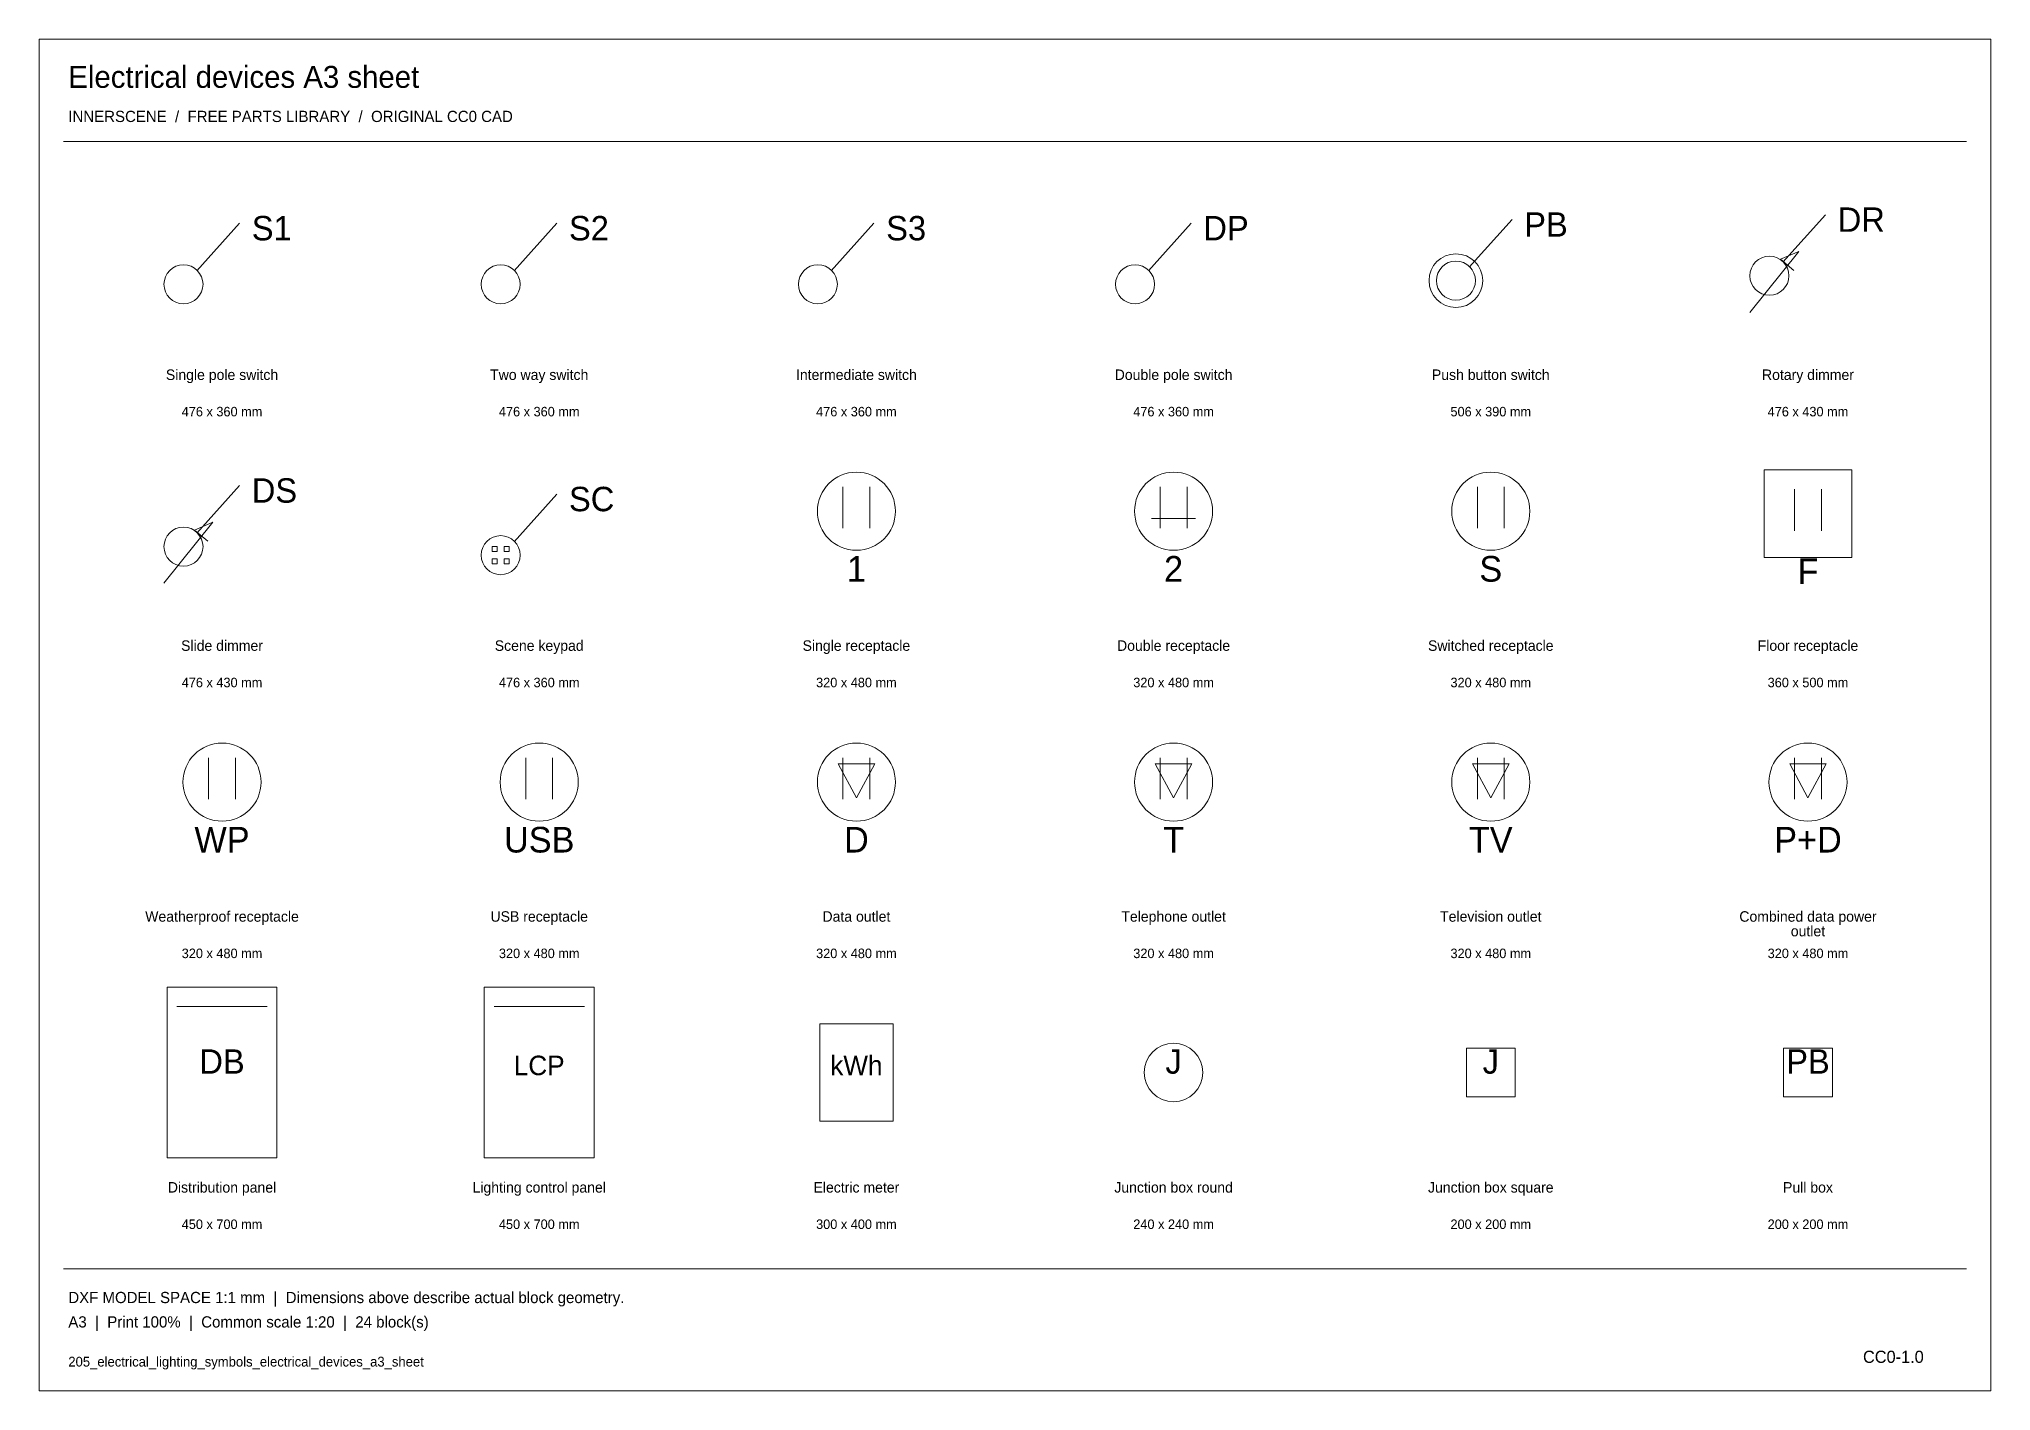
# Model space of a CAD drawing. Header units: millimetres. Extents: x 200 to 8200, y 200 to 5740.
import ezdxf
from ezdxf.enums import TextEntityAlignment as Align

# ---------------------------------------------------------------- set-up
doc = ezdxf.new("R2010")
doc.units = ezdxf.units.MM
for name, color, linetype, lineweight, true_color in [('A-ANNO-TEXT', 7, 'Continuous', 13, 0x263b49), ('A-SHEET', 7, 'Continuous', 18, 0x8196a2), ('E-POWR', 7, 'Continuous', 20, 0x735c76)]:
    doc.layers.add(name, color=color, linetype=linetype, lineweight=lineweight, true_color=true_color)

# ---------------------------------------------------------------- blocks, each defined once
blk = doc.blocks.new('205_ELECTRICAL_LIGHTING_SYMBOLS_ELECTRICAL_DEVICES_A3_SHEET')
at = {"layer": 'A-SHEET'}
blk.add_lwpolyline([(200, 200), (8200, 200), (8200, 5740), (200, 5740)], close=True, dxfattribs=at)
for points in [[(300, 5320), (8100, 5320)], [(300, 700), (8100, 700)]]:
    blk.add_lwpolyline(points, dxfattribs=at)
at = {"layer": 'E-POWR'}
for points in [[(847, 4790), (1022, 4985)], [(2147, 4790), (2322, 4985)], [(3447, 4790), (3622, 4985)], [(4747, 4790), (4922, 4985)], [(6062, 4805), (6237, 5000)], [(7347, 4825), (7522, 5020)], [(7212, 4620), (7412, 4870)], [(7412, 4870), (7337, 4838), (7392, 4792)], [(847, 3715), (1022, 3910)], [(2147, 3680), (2322, 3875)], [(3495, 3735), (3495, 3905)], [(3605, 3735), (3605, 3905)], [(4795, 3735), (4795, 3905)], [(4905, 3735), (4905, 3905)], [(6095, 3735), (6095, 3905)], [(6205, 3735), (6205, 3905)], [(7395, 3725), (7395, 3895)], [(7505, 3725), (7505, 3895)], [(712, 3510), (912, 3760)], [(912, 3760), (837, 3728), (892, 3682)], [(4760, 3775), (4940, 3775)], [(895, 2625), (895, 2795)], [(1005, 2625), (1005, 2795)], [(2195, 2625), (2195, 2795)], [(2305, 2625), (2305, 2795)], [(3495, 2625), (3495, 2795)], [(3605, 2625), (3605, 2795)], [(4795, 2625), (4795, 2795)], [(4905, 2625), (4905, 2795)], [(6095, 2625), (6095, 2795)], [(6205, 2625), (6205, 2795)], [(7395, 2625), (7395, 2795)], [(7505, 2625), (7505, 2795)], [(765, 1775), (1135, 1775)], [(2065, 1775), (2435, 1775)]]:
    blk.add_lwpolyline(points, dxfattribs=at)
for points in [[(7270, 3615), (7630, 3615), (7630, 3975), (7270, 3975)], [(2057, 3640), (2077, 3640), (2077, 3660), (2057, 3660)], [(2057, 3590), (2077, 3590), (2077, 3610), (2057, 3610)], [(2107, 3640), (2127, 3640), (2127, 3660), (2107, 3660)], [(2107, 3590), (2127, 3590), (2127, 3610), (2107, 3610)], [(3475, 2770), (3625, 2770), (3550, 2630)], [(4775, 2770), (4925, 2770), (4850, 2630)], [(6075, 2770), (6225, 2770), (6150, 2630)], [(7375, 2770), (7525, 2770), (7450, 2630)], [(725, 1155), (1175, 1155), (1175, 1855), (725, 1855)], [(2025, 1155), (2475, 1155), (2475, 1855), (2025, 1855)], [(3400, 1305), (3700, 1305), (3700, 1705), (3400, 1705)], [(6050, 1405), (6250, 1405), (6250, 1605), (6050, 1605)], [(7350, 1405), (7550, 1405), (7550, 1605), (7350, 1605)]]:
    blk.add_lwpolyline(points, close=True, dxfattribs=at)
for centre, radius in [((792, 4735), 80), ((2092, 4735), 80), ((3392, 4735), 80), ((4692, 4735), 80), ((6007, 4750), 110), ((6007, 4750), 80), ((7292, 4770), 80), ((3550, 3805), 160), ((4850, 3805), 160), ((6150, 3805), 160), ((792, 3660), 80), ((2092, 3625), 80), ((950, 2695), 160), ((2250, 2695), 160), ((3550, 2695), 160), ((4850, 2695), 160), ((6150, 2695), 160), ((7450, 2695), 160), ((4850, 1505), 120)]:
    blk.add_circle(centre, radius, dxfattribs=at)
at = {"layer": 'A-ANNO-TEXT'}
for s, height, p in [('Electrical devices A3 sheet', 90, (320, 5540)), ('INNERSCENE  /  FREE PARTS LIBRARY  /  ORIGINAL CC0 CAD', 46, (320, 5400)), ('DXF MODEL SPACE 1:1 mm  |  Dimensions above describe actual block geometry.', 46, (320, 560)), ('A3  |  Print 100%  |  Common scale 1:20  |  24 block(s)', 46, (320, 460)), ('205_electrical_lighting_symbols_electrical_devices_a3_sheet', 40, (320, 300))]:
    blk.add_text(s, height=height, dxfattribs=at).set_placement(p)
for s, height, p in [('Single pole switch', 43, (950, 4330)), ('Two way switch', 43, (2250, 4330)), ('Intermediate switch', 43, (3550, 4330)), ('Double pole switch', 43, (4850, 4330)), ('Push button switch', 43, (6150, 4330)), ('Rotary dimmer', 43, (7450, 4330)), ('476 x 360 mm', 39, (950, 4182)), ('476 x 360 mm', 39, (2250, 4182)), ('476 x 360 mm', 39, (3550, 4182)), ('476 x 360 mm', 39, (4850, 4182)), ('506 x 390 mm', 39, (6150, 4182)), ('476 x 430 mm', 39, (7450, 4182)), ('Slide dimmer', 43, (950, 3220)), ('Scene keypad', 43, (2250, 3220)), ('Single receptacle', 43, (3550, 3220)), ('Double receptacle', 43, (4850, 3220)), ('Switched receptacle', 43, (6150, 3220)), ('Floor receptacle', 43, (7450, 3220)), ('476 x 430 mm', 39, (950, 3072)), ('476 x 360 mm', 39, (2250, 3072)), ('320 x 480 mm', 39, (3550, 3072)), ('320 x 480 mm', 39, (4850, 3072)), ('320 x 480 mm', 39, (6150, 3072)), ('360 x 500 mm', 39, (7450, 3072)), ('Weatherproof receptacle', 43, (950, 2110)), ('USB receptacle', 43, (2250, 2110)), ('Data outlet', 43, (3550, 2110)), ('Telephone outlet', 43, (4850, 2110)), ('Television outlet', 43, (6150, 2110)), ('Combined data power', 43, (7450, 2110)), ('outlet', 43, (7450, 2050)), ('320 x 480 mm', 39, (950, 1962)), ('320 x 480 mm', 39, (2250, 1962)), ('320 x 480 mm', 39, (3550, 1962)), ('320 x 480 mm', 39, (4850, 1962)), ('320 x 480 mm', 39, (6150, 1962)), ('320 x 480 mm', 39, (7450, 1962)), ('Distribution panel', 43, (950, 1000)), ('Lighting control panel', 43, (2250, 1000)), ('Electric meter', 43, (3550, 1000)), ('Junction box round', 43, (4850, 1000)), ('Junction box square', 43, (6150, 1000)), ('Pull box', 43, (7450, 1000)), ('450 x 700 mm', 39, (950, 852)), ('450 x 700 mm', 39, (2250, 852)), ('300 x 400 mm', 39, (3550, 852)), ('240 x 240 mm', 39, (4850, 852)), ('200 x 200 mm', 39, (6150, 852)), ('200 x 200 mm', 39, (7450, 852)), ('CC0-1.0', 50, (7800, 300))]:
    blk.add_text(s, height=height, dxfattribs=at).set_placement(p, align=Align.BOTTOM_CENTER)
at = {"layer": 'E-POWR'}
for s, p in [('DR', (7572, 4950)), ('S1', (1072, 4915)), ('S2', (2372, 4915)), ('S3', (3672, 4915)), ('DP', (4972, 4915)), ('PB', (6287, 4930)), ('DS', (1072, 3840)), ('SC', (2372, 3805))]:
    blk.add_text(s, height=100, dxfattribs=at).set_placement(p)
for s, height, p in [('1', 105, (3550, 3485)), ('2', 105, (4850, 3485)), ('S', 105, (6150, 3485)), ('F', 105, (7450, 3475)), ('WP', 105, (950, 2375)), ('USB', 105, (2250, 2375)), ('D', 105, (3550, 2375)), ('T', 105, (4850, 2375)), ('TV', 105, (6150, 2375)), ('P+D', 105, (7450, 2375)), ('DB', 100, (950, 1470)), ('J', 100, (4850, 1470)), ('J', 100, (6150, 1470)), ('PB', 100, (7450, 1470)), ('LCP', 80, (2250, 1470)), ('kWh', 80, (3550, 1470))]:
    blk.add_text(s, height=height, dxfattribs=at).set_placement(p, align=Align.BOTTOM_CENTER)

msp = doc.modelspace()

# ---------------------------------------------------------------- block references
msp.add_blockref('205_ELECTRICAL_LIGHTING_SYMBOLS_ELECTRICAL_DEVICES_A3_SHEET', (0, 0))

doc.saveas('drawing.dxf')
